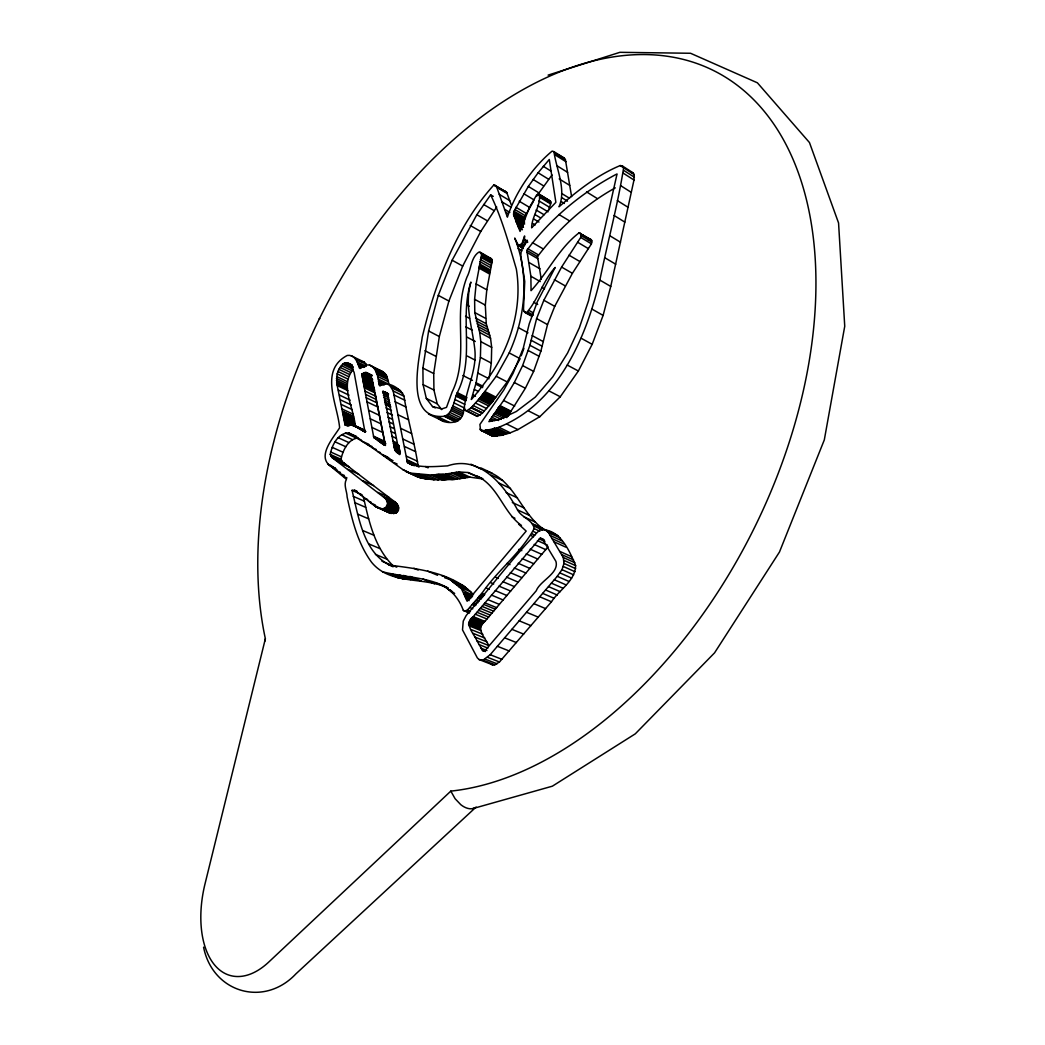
<?xml version="1.0" encoding="UTF-8"?>
<svg xmlns="http://www.w3.org/2000/svg" width="1045" height="1045" viewBox="0 0 1045 1045"><rect width="100%" height="100%" fill="white"/><g stroke="black" fill="none" stroke-linecap="round" stroke-linejoin="round"><path stroke-width="1.5" d="M511.332 205.068L506.681 192.332L493.789 185.03C456.195 226.804 435.203 282.973 422.232 337.156C419.215 359.31 404.258 420.195 444.151 416.302C453.347 413.52 453.634 400.509 457.305 392.659C475.279 357.481 459.199 318.464 470.89 282.085C464.071 305.493 472.732 327.856 474.939 350.741C476.651 371.21 465.639 390.177 464.084 409.64L477.447 416.406L482.202 413.324L492.077 402.181L507.204 381.934L520.149 358.709L509.202 352.923C525.557 317.053 529.632 275.044 514.702 238.051L518.477 245.666L522.043 243.472L524.59 235.935L524.512 239.827L527.79 242.087M477.029 640.872L482.437 650.395L483.561 651.244L485.337 650.212L536.255 590.778C540.03 580.707 559.467 573.287 555.901 561.335L542.877 539.756L540.147 538.227L473.267 616.641C463.405 623.342 473.646 633.348 477.029 640.872L488.786 645.536C485.376 638.051 474.952 628.097 484.945 621.383L548.168 546.77M489.269 377.219L491.307 363.059L491.686 347.371L490.536 338.253L486.265 323.741L485.324 305.127L486.8 289.818L492.208 260.884L491.477 258.768L489.53 258.05M393.129 566.782C363.634 554.751 358.853 517.915 352.047 490.353L354.595 490.223L375.39 506.472L389.145 512.716L395.937 513.186L398.432 510.091L398.315 505.754L395.964 502.736L342.708 462.217L341.036 459.277C342.76 450.343 348.233 438.848 358.396 437.92M482.986 386.271L476.128 382.784L480.4 357.39L480.818 341.65L479.707 332.506L474.796 312.559L474.613 299.301L476.128 283.953L481.614 254.915L480.883 252.785L478.937 252.067C470.929 257.253 471.177 269.101 467.076 276.847C451.976 314.375 469.963 355.261 452.132 391.966L446.502 407.38L441.852 408.882L432.539 406.583L426.321 398.445L423.081 384.625L422.898 368.101L428.62 330.978L438.273 295.356L452.145 260.231L476.834 214.721L490.641 194.84L493.253 196.382M378.003 507.87L382.679 508.837L385.749 507.609L387.643 503.821L386.075 499.053L331.853 457.357L330.207 454.418C331.983 445.183 337.875 432.983 348.664 432.891L356.776 436.64M548.56 210.319L550.61 203.919L550.467 201.176L539.129 194.135L536.725 194.801L529.423 207.472L520.057 231.415L513.617 214.904L514.022 211.234L528.326 186.441L538.097 172.778L549.278 159.48L555.875 202.338L531.631 227.823C531.552 216.681 541.767 204.363 539.129 194.135M513.617 214.904L524.172 221.122L525.322 215.701L533.472 201.254M355.313 426.765C354.137 407.602 339.377 386.167 353.197 369.368L342.616 364.209L338.815 369.29L337.156 373.862L336.882 383.828L345.111 425.171L352.622 424.688L364.979 432.081L354.111 372.386L349.775 363.843L345.268 362.837L342.616 364.209M418.222 466.619C414.76 443.002 407.668 419.855 403.984 396.212C401.162 388.871 386.95 379.74 380.04 385.945L379.322 385.422C378.512 375.325 373.561 357.194 360.016 368.519L359.362 367.945C357.508 362.184 354.817 354.268 347.214 355.457C318.829 370.492 337.535 403.879 339.625 427.745C333.904 437.189 316.099 456.469 330.86 466.344L346.431 479.341C343.269 484.828 347.031 491.215 347.123 496.95C351.956 519.718 357.625 543.269 371.615 562.314C390.412 585.396 423.878 576.409 448.187 588.126C427.888 576.735 404.258 577.454 382.561 571.772M412.762 465.365L407.419 462.569L393.181 390.948L389.811 385.409L387.355 384.037M441.708 409.614L437.228 403.801L433.936 390.007L433.714 373.535L439.331 336.542L448.906 301.051L462.7 266.083L480.739 231.507L496.715 207.014M525.139 240.533L527.372 240.311L521.272 250.447L520.802 255.777L524.747 281.523L523.506 308.824L523.858 311.319L526.432 312.834C537.979 299.98 543.008 280.674 555.182 267.442L537.326 301.77L529.227 323.859L523.284 348.116L513.095 373.3L503.86 389.903L479.903 424.453L480.53 430.083L492.639 436.17L501.456 435.347L510.273 432.8L517.941 429.599L539.847 416.668L560.277 396.773L578.355 371.014L592.175 344.327L603.109 315.407L610.75 286.434L633.975 180.027L634.224 174.659L633.022 172.804L622.415 165.998L620.221 165.554C597.374 174.998 577.585 190.686 559.01 206.792C566.586 189.811 556.306 169.068 553.941 151.643L552.126 151.094C532.258 167.67 515.498 192.319 507.387 217.177L496.806 187.316L495.291 185.187M481.51 430.736C486.722 430.566 491.738 429.103 496.832 428.019C557.364 405.133 585.814 338.854 599.856 280.086C607.485 242.688 617.699 205.447 623.617 167.853L622.415 165.998M496.571 410.894L507.674 416.446L525.374 388.257L533.642 371.38L540.879 351.146L547.515 324.59L554.725 306.342L572.399 273.32L591.444 243.851L591.744 240.507L590.934 239.514L578.982 232.904C558.918 248.279 548.024 272.379 531.069 290.667L530.873 276.246L526.85 250.408C550.036 218.967 581.216 192.946 615.766 174.567L617.033 173.992L588.544 300.725L579.309 327.882L567.605 352.975L552.831 376.801L535.288 397.113L516.348 411.482L498.961 419.594L488.877 421.644L503.612 400.47L514.323 382.548L522.618 365.593L529.906 345.255L536.607 318.594L543.857 300.255L561.596 267.076L580.707 237.437L581.007 234.08L580.21 233.087M479.067 659.539L492.783 664.894L494.847 664.777L499.458 661.981L551.473 601.776C559.153 589.876 575.207 581.046 575.625 565.632C569.538 550.65 559.454 527.751 539.756 529.933C514.898 554.869 493.88 583.802 470.511 610.306L466.161 615.544L463.248 621.109L462.504 629.874L477.33 657.88L479.067 659.539L483.025 660.166L490.183 654.706L557.259 576.304L561.988 569.669L563.986 563.412L563.294 557.507L548.403 532.493L544.419 529.266M265.365 638.743L205.003 883.939A86.108 48.984 -74.4 0 0 214.329 964.653A86.108 48.984 -74.4 0 0 268.8 962.014L450.813 791.117A394.592 241.277 -63.3 0 0 813.546 328.966A394.592 241.277 -63.3 0 0 522.552 89.87A394.592 241.277 -63.3 0 0 265.365 638.743L264.672 641.46M490.641 194.84C501.927 218.3 508.954 243.994 516.321 268.983C523.245 310.861 508.17 354.19 481.771 386.663C478.597 391.196 474.992 395.389 471.282 399.503L476.128 382.784M436.679 583.358C449.794 587.434 458.925 598.027 463.353 610.489L465.338 610.946L467.546 609.927L481.876 593.39C497.198 570.609 521.298 552.779 534.139 528.587C533.028 519.874 521.337 517.458 517.536 509.908C503.977 484.749 479.472 454.915 447.56 465.874C435.06 466.566 422.219 467.833 409.993 464.098M521.233 355.744L523.937 348.351M437.581 417.504C445.457 425.628 462.334 424.192 463.666 411.207L452.681 405.787M541.284 279.342L537.535 256.574C558.239 229.025 584.952 204.676 615.27 187.865M491.96 402.312L480.935 396.773L496.205 376.278L509.202 352.923M536.516 196.408L552.021 174.933M466.41 410.959L471.151 407.85L480.622 397.139L491.646 402.678M484.971 602.874L496.649 607.667M476.102 807.04L295.918 973.862C263.941 1007.811 212.631 992.567 203.579 947.175M366.821 372.765L370.675 375.743L372.36 381.281L384.821 441.983L384.469 445.301L373.744 437.228L361.727 373.927L365.972 372.438L372.151 375.377M372.386 379.126L372.49 379.91L361.818 374.711M588.283 239.945L590.934 239.514M485.86 430.24L497.12 435.634M547.88 200.771L550.127 200.771M450.813 791.117L455.097 798.707L460.793 804.689A21.383 12.997 59.7 0 0 472.823 808.595L475.266 807.641M496.806 435.752L485.572 430.344M548.102 75.122L619.92 52.315L690.549 53.269L757.403 82.816L809.457 142.538L838.56 222.964L844.739 326.262L824.309 439.893L779.479 551.995L714.558 652.851L635.269 733.851L552.374 786.18L472.823 808.595M348.664 432.891L372.203 447.665L402.821 469.584L409.862 473.045L431.454 475.057L445.836 474.077L458.742 471.935L468.055 472.536L482.881 478.741M405.996 471.661L420.965 478.101L433.975 479.786L454 479.498L469.95 477.16L481.915 478.819M383.215 391.405L394.618 449.01L395.637 451.126L399.673 454.601L388.191 397.204L386.245 393.051L383.215 391.405L388.609 394.017M359.036 360.734L364.313 362.158L366.233 364.3L355.627 359.075M377.637 370.191C385.239 370.113 387.982 378.042 388.858 384.273L378.133 379.022M553.706 534.387L555.953 534.544M388.884 565.018C418.196 568.937 452.015 572.177 473.489 594.644C460.466 592.28 454.235 579.048 441.617 575.664M504.212 191.261L505.715 191.418M395.271 389.001L398.132 389.302M361.766 429.456L364.914 430.279L344.341 420.612M630.814 172.347L633.022 172.804M571.615 196.669L565.423 159.767L564.391 158.2L556.031 153.563M444.647 577.715L453.112 580.471M486.434 471.112C514.898 480.282 520.854 514.088 544.341 529.658M398.681 578.225L390.791 574.476M485.259 659.186L497.08 663.797M483.025 660.166L494.847 664.777M487.636 657.357L499.458 661.981M482.437 650.395L485.376 651.558M490.183 654.706L501.992 659.343M479.054 644.595L487.884 648.096M481.066 648.213L486.957 650.539M475.031 637.11L486.774 641.787M497.381 646.267L509.189 650.97M473.058 633.335L484.775 638.025M490.876 664.137L492.783 664.894M469.218 625.877L480.909 630.579M471.099 629.56L482.816 634.25M469.166 621.906L480.844 626.621M468.852 622.65L480.543 627.366M468.643 623.382L480.334 628.097M504.617 637.816L516.4 642.557M468.552 623.996L480.243 628.698M468.565 624.44L480.243 629.155M472.013 617.882L483.691 622.624M471.556 618.405L483.234 623.147M471.086 619.006L482.764 623.734M470.577 619.672L482.267 624.401M470.067 620.416L481.745 625.132M469.728 620.9L481.418 625.628M465.338 610.946L469.714 612.723M463.353 610.489L469.166 612.866M473.267 616.641L484.945 621.383M472.484 617.386L484.148 622.128M476.977 612.279L488.642 617.046M467.546 609.927L470.459 611.116M475.305 614.238L486.97 619.006M511.88 629.325L523.663 634.119M472.366 604.454L475.266 605.656M399.321 574.933L410.724 579.609M480.321 608.347L491.973 613.141M395.062 574.554L406.453 579.23M393.286 574.397L404.663 579.074M392.371 574.319L403.749 578.995M391.457 574.254L402.821 578.917M478.649 610.306L490.314 615.1M469.871 607.576L472.771 608.765M449.141 590.19L452.028 591.379M461.916 589.824L465.391 597.231L469.754 599.033M450.643 591.365L453.53 592.567M475.07 601.567L477.983 602.769M451.74 592.215L454.64 593.416M465.391 597.231L465.822 598.367L468.722 599.569M519.169 620.795L530.938 625.655M465.822 598.367L469.14 600.614M409.888 576.383L421.318 581.098M481.993 606.374L493.645 611.194M473.32 603.239L476.233 604.441M472.928 603.697L475.841 604.898M403.605 575.403L415.009 580.106M472.667 604.075L475.579 605.264M477.852 598.08L480.765 599.281M472.379 596.238L463.68 592.633L472.497 596.525M463.967 593.325L471.217 596.329M464.189 593.873L471.517 597.113M464.32 594.239L471.569 597.244M464.529 594.801L470.328 597.204M476.585 599.765L479.485 600.966M381.934 561.217L393.247 565.894C374.632 547.802 368.872 521.141 363.36 496.662M393.926 565.985L396.773 567.161M464.725 595.363L470.524 597.766M464.973 596.042L470.772 598.445M448.07 589.275L450.957 590.477M423.081 579.087L434.537 583.828M448.579 589.72L451.466 590.908M483.665 604.402L495.33 609.222M454.98 583.502L466.527 588.322M481.066 594.318L483.979 595.532M456.286 584.495L467.833 589.315M480.439 595.01L483.339 596.225M459.199 586.885L470.759 591.705M413.911 568.271L418.183 570.047M479.812 595.676L482.725 596.878M479.59 595.911L482.49 597.126M487.741 599.569L499.392 604.415M479.381 596.133L482.281 597.348M479.172 596.355L482.072 597.557M478.754 596.878L481.667 598.08M375.416 554.386L386.689 559.075M478.31 597.466L481.222 598.667M491.49 595.088L503.141 599.974M368.82 543.936L380.04 548.638M450.904 580.197L462.948 585.422M451.753 580.876L463.523 585.905M481.876 593.39L484.775 594.605M526.497 612.239L538.253 617.151M427.562 571.092L437.581 575.286M452.498 581.503L464.019 586.323M452.994 581.921L464.529 586.741M453.556 582.378L465.09 587.199M454.261 582.94L465.796 587.76M486.343 588.074L489.243 589.302M533.851 603.644L545.594 608.621M495.252 590.608L506.877 595.519M499.001 586.127L510.639 591.065M490.823 582.744L493.723 583.972M362.85 530.56L374.005 535.288M539.742 596.773L551.473 601.776M502.776 581.634L514.388 586.598M357.56 514.101L368.663 518.869M495.513 577.18L498.4 578.421M506.551 577.14L518.163 582.13M542.655 593.377L554.372 598.406M510.326 572.647L521.938 577.663M545.568 589.981L557.285 595.036M514.271 567.971L525.87 573.026M354.621 502.554L365.672 507.347M548.494 586.585L560.198 591.666M364.953 498.334L367.722 499.549M385.749 507.609L396.904 512.481M368.624 501.221L371.393 502.436M384.782 508.314L395.937 513.186M371.158 503.207L375.325 505.022M382.679 508.837L393.821 513.696M373.692 505.192L377.859 507.008M507.112 563.373L509.999 564.64M353.223 496.323L364.261 501.13M374.855 506.107L389.145 512.716M375.39 506.472L391.261 513.513M551.42 583.175L563.111 588.27M387.643 503.821L398.798 508.706M354.595 490.223L357.351 491.437M387.277 505.205L398.432 510.091M352.047 490.353L361.688 494.572M518.229 563.294L529.815 568.375M359.767 494.272L362.524 495.487M554.333 579.753L566.037 584.873M386.611 506.538L397.766 511.423M383.92 497.106L395.141 502.096M384.116 497.263L395.232 502.162M384.847 497.825L395.964 502.736M522.2 558.605L533.786 563.712M386.075 499.053L397.204 503.951M387.172 500.855L398.315 505.754M557.259 576.304L568.937 581.451M387.682 502.527L398.824 507.413M336.399 470.629L340.487 472.445M340.317 473.672L344.406 475.488M344.275 476.755L347.018 477.97M377.846 492.417L388.936 497.315M559.95 572.934L571.641 578.094M327.608 464.045L331.683 465.861M328.378 464.725L333.237 467.063M518.921 549.356L521.808 550.637M330.129 465.822L335.563 468.238M330.86 466.344L334.936 468.147M362.576 480.661L373.587 485.546M332.545 467.651L336.634 469.466M526.184 553.902L537.757 559.036M561.988 569.669L573.653 574.854M334.465 469.14L337.195 470.354M338.606 462.243L349.487 467.115M563.986 563.412L575.651 568.624M530.181 549.174L541.754 554.333M347.763 469.27L358.696 474.143M563.32 566.495L574.998 571.693M330.207 454.418L341.036 459.277M563.973 560.42L575.625 565.632M331.03 456.378L341.885 461.237M331.853 457.357L342.708 462.217M332.375 457.749L344.301 463.248M333.877 458.664L345.19 463.823M334.988 459.473L345.856 464.333M336.921 460.949L347.802 465.809M561.936 554.686L573.574 559.924M330.52 451.923L341.349 456.796M534.165 544.432L545.725 549.631M563.294 557.507L574.933 562.746M539.168 538.893L544.941 541.506M530.69 535.458L533.577 536.764M332.232 447.378L343.047 452.263M537.43 540.592L547.541 545.163M559.976 551.46L571.602 556.711M477.251 476.102C498.413 486.356 503.35 512.612 521.481 525.452M533.342 531.487L536.229 532.806M335.027 441.839L345.843 446.751M554.137 541.859L565.724 547.123M531.983 533.838L534.857 535.144M540.618 538.071L543.504 539.377M540.147 538.227L544.484 540.187M394.357 462.752L397.113 464.019M418.457 474.221L429.586 479.302M512.076 516.935L514.937 518.242M338.149 437.672L348.952 442.61M416.576 473.999L427.705 479.08M415.192 473.842L426.321 478.923M550.284 535.523L561.844 540.801M413.82 473.698L424.936 478.767M534.139 528.587L539.899 531.213M402.821 469.584L417.086 476.716M409.862 473.045L420.965 478.101M552.204 538.684L563.778 543.962M372.203 447.665L376.304 449.546M431.454 475.057L442.61 480.178M341.741 434.694L352.544 439.645M377.715 451.427L380.458 452.681M427.34 475.018L438.495 480.125M381.843 454.301L386.572 456.613M383.254 455.28L388.74 457.801M531.735 523.427L543.23 528.692M383.933 455.764L388.061 457.645M546.496 530.39L558.043 535.667M385.683 456.952L389.811 458.846M532.832 524.394L542.904 529.005M387.447 458.128L392.946 460.649M547.946 531.748L552.269 533.734M389.798 459.682L392.554 460.936M422.833 474.691L433.975 479.786M548.403 532.493L559.963 537.783M533.851 526.027L542.473 529.972M440.467 474.391L451.636 479.537M517.536 509.908L528.979 515.185M439.135 474.221L450.682 479.42M407.21 459.891L418.261 464.999M438.012 474.169L449.193 479.315M352.139 434.772L356.201 436.64M407.25 460.688L418.313 465.783M436.653 474.299L447.822 479.446M357.207 438.116L361.283 439.997M345.399 433.009L356.214 437.986M407.158 461.524L419.189 466.906M435.203 474.548L446.372 479.681M362.014 441.173L368.82 444.295M407.419 462.569L414.342 465.756M433.949 474.77L445.105 479.903M366.677 444.06L372.124 446.568M432.708 474.952L443.864 480.086M524.002 516.883L535.471 522.147M377.48 440.232L385.67 444.034M378.238 440.82L385.056 443.981M394.435 448.292L399.935 450.839M448.867 473.607L460.061 478.78M379.44 441.748L384.913 444.282M394.618 449.01L400.104 451.544M381.111 443.002L385.213 444.909M382.77 444.203L385.514 445.47M394.814 449.65L400.313 452.198M395.036 450.212L399.151 452.119M395.284 450.669L399.399 452.576M445.836 474.077L457.018 479.25M395.637 451.126L399.765 453.034M406.479 456.182L417.517 461.289M396.12 451.649L400.235 453.556M396.604 452.158L399.36 453.425M397.113 452.629L399.869 453.909M442.819 474.339L454 479.498M425.328 466.566L428.11 467.846M441.499 474.43L452.681 479.59M393.482 443.08L398.955 445.627M456.169 472.249L467.376 477.46M393.534 443.393L399.02 445.941M352.622 424.688L364.836 430.514M393.599 443.707L399.085 446.267M356.463 426.922L364.587 430.684M393.665 444.034L399.151 446.581M350.963 424.44L365.711 431.454M393.717 444.36L399.203 446.907M344.55 421.762L353.968 426.138M358.762 428.398L365.528 431.546M393.769 444.674L399.255 447.234M454.026 472.614L465.234 477.813M359.95 429.103L365.371 431.624M393.834 445L399.321 447.547M361.949 430.253L365.423 431.951M393.887 445.314L398.001 447.234M344.745 422.925L348.782 424.806M373.483 436.144L384.39 441.199L384.978 442.806M393.978 445.915L398.106 447.822M373.614 436.758L384.508 441.813M451.832 473.032L463.026 478.231M373.744 437.228L384.651 442.283M344.928 424.113L348.965 425.981M373.901 437.555L384.808 442.61M394.122 446.724L399.621 449.272M374.071 437.75L385.592 443.237M375.011 438.404L384.873 443.054M394.278 447.521L399.765 450.068M345.033 424.819L347.724 426.06M375.952 439.083L385.5 443.511M512.324 502.514L523.728 507.792M343.165 414.421L353.915 419.437M343.4 415.727L354.15 420.743M506.146 492.613L517.51 497.903M343.648 417.046L354.399 422.062M393.064 441.121L397.178 443.041M343.909 418.379L354.66 423.382M404.546 446.502L415.557 451.636M458.742 471.935L469.95 477.16M344.118 419.489L354.882 424.492M342.329 409.104L353.066 414.147M499.249 483.208L510.561 488.524M403.083 439.135L414.068 444.282M342.708 411.26L353.458 416.419M342.773 411.769L353.51 416.798M342.956 413.102L353.693 418.131M392.058 436.314L396.159 438.234M371.889 427.431L382.757 432.512L384.39 441.199M468.055 472.536L479.276 477.787M390.046 426.726L394.135 428.659M341.48 404.559L352.191 409.601M491.281 475.083L502.567 480.4M370.27 418.784L381.098 423.891L382.757 432.512M391.052 431.507L395.141 433.427M389.04 421.971L393.116 423.904M340.539 399.895L351.238 404.951M400.601 428.306L411.534 433.479M480.974 467.951L492.208 473.254M470.89 464.202L480.7 468.826M388.035 417.242L392.123 419.176M339.507 395.088L350.179 400.157M368.65 410.254L379.453 415.374L381.098 423.891M367.03 401.881L377.807 407.014M387.055 412.553L392.476 415.139M338.358 390.085L349.017 395.154M385.357 404.519L390.765 407.119M336.581 382.078L347.201 387.172M366.233 397.727L376.997 402.874M336.882 383.828L347.515 388.923M386.062 407.903L391.483 410.502M337.274 385.592L347.92 390.673M397.649 414.604L408.543 419.803M336.621 376.474L347.214 381.582M384.39 399.948L389.798 402.547M364.966 391.078L375.691 396.238L379.453 415.374M336.399 378.447L347.018 383.541M384.834 402.09L390.242 404.689M336.399 380.302L347.018 385.396M365.593 394.396L376.344 399.556M385.187 403.71L390.595 406.309M383.006 393.377L388.387 395.99M363.751 384.717L374.45 389.903L374.685 391.065L363.973 385.892M383.41 395.31L388.805 397.91M337.156 373.862L347.75 378.982M395.01 401.724L405.865 406.962M364.326 387.773L375.05 392.933L375.691 396.238M383.894 397.596L389.289 400.196M362.693 379.296L373.378 384.495L373.052 382.797L362.367 377.611M394.07 395.01L404.885 400.261M438.208 416.942L449.206 422.284M338.815 369.29L349.409 374.423M363.02 380.981L373.718 386.167M384.325 391.653L387.551 393.207M388.009 394.004L382.614 391.405L388.035 394.292M363.294 382.392L373.992 387.577M382.653 391.731L388.035 394.344M428.515 414.094L443.981 421.527M382.731 392.097L388.126 394.71M363.516 383.554L374.228 388.74L374.45 389.903M337.888 371.458L348.481 376.592M378.486 381.347L383.855 383.972M391.784 387.786L402.573 393.051M362.236 373.614L371.563 378.159M361.962 373.783L371.419 378.251M378.551 381.778L383.92 384.403M447.508 415.322L458.52 420.691M361.727 373.927L371.171 378.408M361.727 374.084L372.386 379.283M361.753 374.267L372.451 379.675M378.669 382.535L384.037 385.148M446.411 415.988L457.423 421.357M341.271 365.567L351.851 370.727M362.053 375.913L372.725 381.111M378.969 383.985L381.647 385.291M393.181 390.948L403.984 396.212M445.327 416.315L456.325 421.671M444.151 416.302L455.15 421.657M339.938 367.317L350.532 372.464M487.623 429.913L498.765 435.373M377.611 376.435L388.335 381.686M486.892 429.939L498.021 435.399M486.238 430.083L497.381 435.53M449.899 412.409L460.897 417.804M348.207 363.098L352.23 365.005M485.481 430.37L496.623 435.817M346.679 362.772L351.982 365.358M365.972 372.438L371.929 375.482M484.658 430.631L495.8 436.078M368.885 374.11L371.563 375.416M345.268 362.837L353.21 366.73M364.927 372.464L371.602 375.73M448.788 414.055L459.8 419.437M479.955 429.142L482.738 430.501M485.52 431.859L492.639 436.17M389.811 385.409L400.588 390.673M483.117 430.932L494.259 436.366M343.923 363.32L353.184 367.84M363.686 372.856L371.693 376.775M432.539 406.583L435.282 407.916M480.53 430.083L491.659 435.517M378.421 380.916L385.122 384.181M451.989 407.38L462.987 412.788M494.207 428.332L505.349 433.819M375.782 370.283L386.506 375.612M493.998 428.437L505.153 433.923M375.913 370.57L386.611 375.834M493.841 428.515L504.983 434.002M357.011 361.753L366.299 366.325M376.187 371.328L386.898 376.579M451.362 408.922L462.36 414.329M376.396 372.347L387.094 377.598M492.247 429.364L503.403 434.851M357.703 363.399L364.339 366.664M357.821 363.699L364.457 366.952M357.939 363.987L364.587 367.252M376.435 373.261L387.146 378.512M358.291 364.796L363.608 367.409M376.801 374.005L387.512 379.257M426.321 398.445L437.228 403.801M450.787 410.463L461.785 415.858M490.314 429.887L501.456 435.347M358.866 366.338L361.531 367.644M488.642 429.952L499.784 435.412M464.084 409.64L477.447 416.406M499.118 427.3L510.273 432.8M350.95 355.666L364.313 362.158M369.577 365.11L381.712 371.184M371.432 366.194L383.293 372.177M496.832 428.019L507.974 433.505M373.927 367.84L384.612 373.104M375.142 369.146L385.827 374.41M494.781 428.267L505.924 433.753M455.15 399.595L464.764 404.363M471.151 407.85L482.202 413.324M423.081 384.625L433.936 390.007M490.627 418.522L494.794 420.586M469.074 409.771L480.112 415.231M489.596 419.946L492.378 421.318M453.922 402.834L464.907 408.268M456.508 395.049L466.096 399.83M456.404 395.35L466.005 400.13M456.299 395.65L465.9 400.431M456.156 396.186L465.756 400.953M473.241 405.578L484.279 411.064M492.9 415.257L501.221 419.398M506.786 424.061L517.941 429.599M491.633 417.059L498.569 420.508M496.937 410.398L508.04 415.949M496.702 410.711L507.805 416.263M496.44 411.077L507.543 416.628M496.297 411.286L506.002 416.145M495.996 411.678L505.715 416.537M457.305 392.659L466.906 397.453M495.696 412.03L506.799 417.582M495.369 412.357L505.088 417.203M457.031 393.456L466.632 398.236M475.501 403.03L486.539 408.53M456.769 394.265L466.357 399.046M494.115 413.663L503.834 418.509M498.948 406.779L510.051 412.357M498.583 407.132L509.686 412.71M479.773 398.106L490.797 403.644M498.321 407.641L509.424 413.219M472.719 394.866L475.475 396.238M498.047 408.229L509.15 413.794M478.923 399.085L489.948 404.624M497.851 408.647L508.954 414.212M497.72 408.948L508.81 414.512M497.577 409.248L508.667 414.813M497.407 409.601L508.51 415.152M497.185 410.006L508.288 415.557M477.722 400.47L488.76 405.996M474.365 389.445L478.479 391.535M482.411 394.762L493.436 400.313M481.967 395.389L492.992 400.94M481.51 396.003L492.535 401.554M500.137 405.682L511.227 411.26M481.157 396.486L492.182 402.038M481.04 396.63L492.077 402.181M499.562 406.296L510.652 411.874M422.898 368.101L433.714 373.535M503.612 400.47L514.689 406.074M484.815 391.509L495.839 397.087M483.992 392.58L495.016 398.145M483.156 393.73L494.18 399.281M462.909 375.495L472.471 380.341M475.802 384.142L482.659 387.617M528.692 410.998L539.847 416.668M424.949 350.741L435.713 356.227M478.087 373.183L489.034 378.786M496.205 376.278L507.204 381.934M514.323 382.548L525.374 388.257M467.154 355.992L475.305 360.211M549.134 390.987L560.277 396.773M480.4 357.39L491.307 363.059M428.62 330.978L439.331 336.542M467.18 337.235L475.292 341.493M480.818 341.65L491.686 347.371M522.618 365.593L533.642 371.38M465.678 326.732L472.418 330.298M478.963 329.502L489.778 335.249M479.707 332.506L490.536 338.253M465.534 316.269L469.558 318.425M528.3 350.532L539.285 356.397M477.16 323.872L487.95 329.632M478.087 326.68L488.903 332.428M529.906 345.255L540.879 351.146M475.488 317.98L486.265 323.741M476.233 320.946L487.022 326.719M474.796 312.559L485.559 318.346M438.273 295.356L448.906 301.051M567.265 365.071L578.355 371.014M466.579 304.761L469.257 306.211M531.2 340.304L542.159 346.209M518.451 327.66L527.986 332.819M532.192 335.615L543.139 341.545M474.613 299.301L485.324 305.127M529.384 310.678L533.446 312.925M527.973 312.168L533.407 315.146M476.128 283.953L486.8 289.818M523.858 311.319L532.009 315.799M536.607 318.594L547.515 324.59M525.021 312.546L531.8 316.269M581.151 338.24L592.175 344.327M452.145 260.231L462.7 266.083M478.923 268.069L489.556 273.999M533.616 302.227L537.692 304.487M479.564 263.915L490.183 269.858M543.857 300.255L554.725 306.342M479.381 265.26L490.014 271.191M479.172 266.632L489.805 272.575M480.308 259.473L490.915 265.43M479.877 261.616L490.497 267.572M481.484 253.909L492.077 259.892M481.614 254.915L492.208 260.884M481.445 256.077L492.051 262.06M480.974 257.41L491.581 263.392M480.008 252.119L491.477 258.768M541.846 287.31L544.549 288.838M480.256 252.812L488.198 257.305M592.136 309.189L603.109 315.407M530.873 276.246L540.291 281.588M529.306 262.7L540.03 268.839M554.32 279.668L565.136 285.847M470.25 225.498L480.739 231.507M519.901 245.431L522.565 246.973M517.118 244.086L519.77 245.627M517.458 244.896L523.153 247.978M517.693 245.235L523.323 248.553M526.85 250.408L537.535 256.574M527.072 252.498L537.757 258.664M518.137 248.514L522.134 250.826M522.84 241.931L525.504 243.485M522.043 243.472L524.708 245.013M561.596 267.076L572.399 273.32M520.959 244.726L523.623 246.267M527.555 248.592L538.227 254.771M532.388 242.61L543.06 248.828M524.512 239.827L527.176 241.369M523.362 240.128L527.359 242.453M476.834 214.721L487.31 220.795M599.856 280.086L610.75 286.434M516.87 223.434L523.493 227.314M483.639 204.493L494.089 210.62M517.393 224.766L521.364 227.092M569.016 255.189L579.792 261.498M517.928 226.099L521.899 228.424M518.451 227.431L522.435 229.756M514.871 217.19L524.107 222.637M505.584 212.148L508.223 213.689M515.159 217.869L524.407 223.316M515.42 218.575L524.655 224.022M515.642 219.293L523.571 223.957M515.838 220.012L522.448 223.891M516.021 220.704L522.631 224.597M516.125 221.083L522.735 224.962M516.217 221.449L522.827 225.328M516.308 221.801L522.931 225.681M516.413 222.141L523.022 226.02M516.517 222.467L523.245 226.674M514.022 211.234L524.564 217.464M532.571 223.356L535.223 224.923M513.578 212.671L524.133 218.901M513.448 213.872L524.002 220.09M504.565 209.287L509.829 212.396M514.062 215.845L524.616 222.062M514.519 216.55L523.754 221.997M515.89 207.276L526.419 213.52M533.642 218.914L538.946 222.062M501.913 201.855L511.096 207.289M514.78 209.457L525.322 215.701M534.831 214.473L540.134 217.621M499.275 194.37L509.725 200.588M604.872 257.775L615.714 264.215M577.611 242.231L588.361 248.619M496.244 186.101L506.681 192.332M536.124 210.006L544.066 214.748M493.789 185.03L502.906 190.477M496.806 187.316L507.243 193.534M580.707 237.437L591.444 243.851M519.234 201.228L529.75 207.511M537.509 205.499L548.076 211.848M581.007 234.08L591.744 240.507M578.982 232.904L589.707 239.331M581.177 235.621L591.914 242.048M538.959 200.927L549.526 207.289M558.957 214.525L569.603 220.926M523.702 193.678L534.204 200M540.226 196.734L550.767 203.109M540.056 197.544L550.61 203.919M528.326 186.441L538.815 192.802M609.718 235.687L620.508 242.218M538.567 194.043L550.467 201.176M540.147 195.337L550.702 201.711M537.966 194.135L545.882 198.929M540.252 195.99L550.793 202.364M561.661 201.842L564.313 203.461M533.12 179.479L543.609 185.879M562.197 197.91L567.487 201.136M561.57 193.416L569.512 198.263M538.097 172.778L548.573 179.217M559.193 178.891L569.734 185.396M614.094 215.492L624.832 222.115M586.585 191.914L597.204 198.498M543.282 166.312L551.133 171.171M557.116 165.841L567.605 172.373M617.334 200.601L628.032 207.276M555.457 155.13L565.92 161.701M553.941 151.643L564.391 158.2M554.973 153.21L565.423 159.767M620.612 185.618L631.271 192.358M623.356 173.248L633.975 180.027M620.221 165.554L634.224 174.659M623.774 170.439L634.393 177.232M386.167 511.083L384.808 510.038M518.62 524.146L526.171 531.095L467.141 601.254L466.24 599.412M319.365 318.869A17.674 0.888 28.4 0 1 319.796 318.699M471.504 407.485L482.542 412.958L471.478 407.511"/></g></svg>
